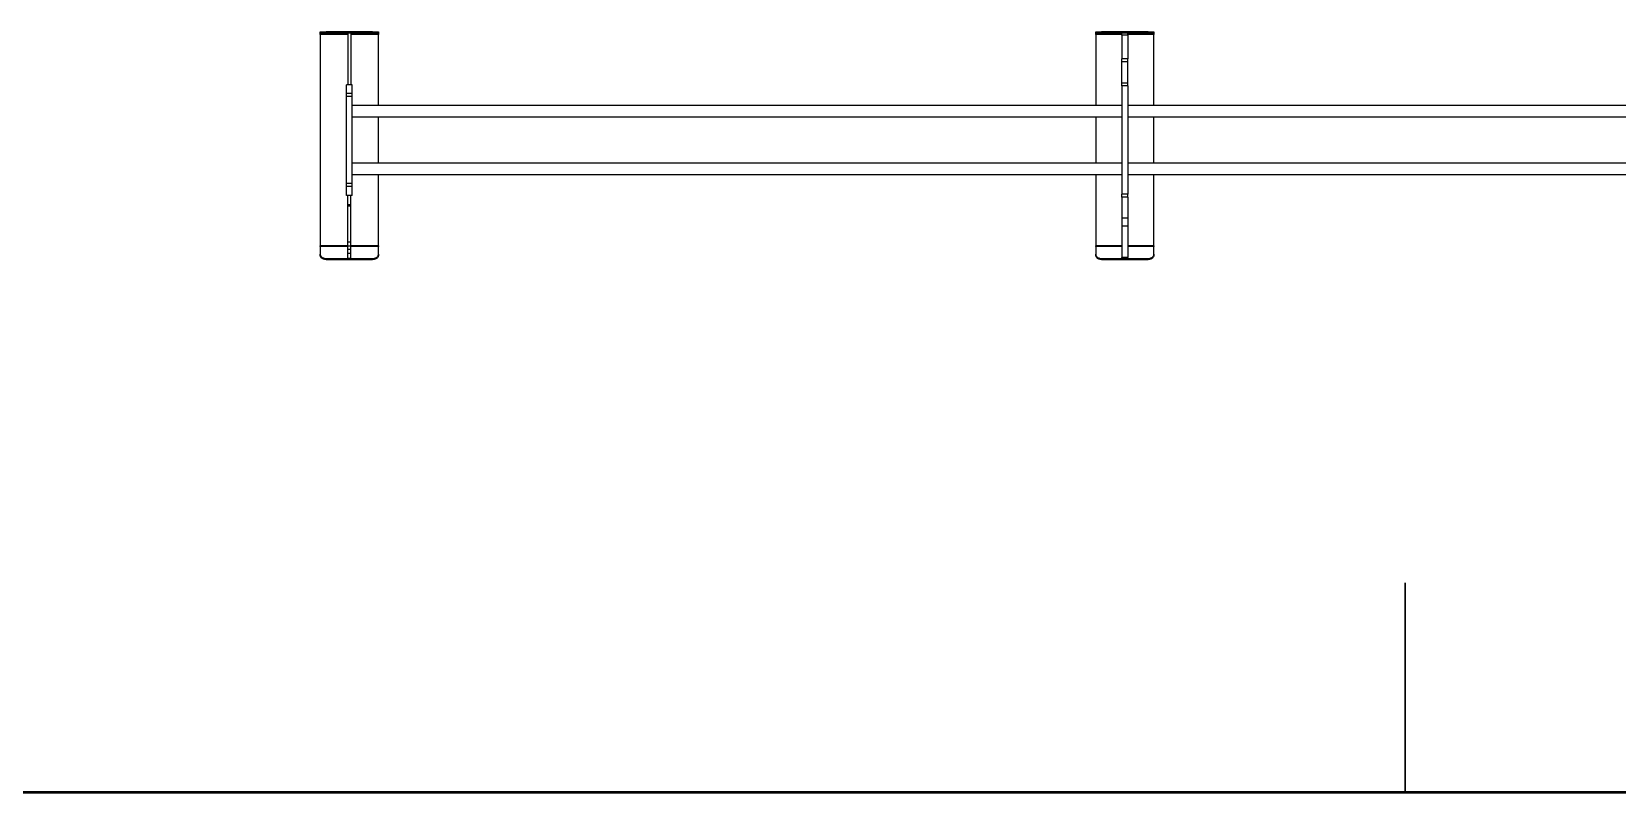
# Model space of a CAD drawing. Header units: inches. Extents: x 0 to 12.1, y 0 to 9.4.
# Drawn here: x 3.041 to 5.88, y 8 to 9.361 of the extents above; entities that cross this region are included whole.
import ezdxf

# ---------------------------------------------------------------- set-up
doc = ezdxf.new("R2010")
doc.units = ezdxf.units.IN
doc.header["$MEASUREMENT"] = 0

msp = doc.modelspace()

# ---------------------------------------------------------------- linework, layer by layer
at = {"color": 7, "linetype": 'Continuous', "lineweight": 25}
for p, q in [((3.5576, 9.3588), (3.5576, 9.3615)), ((3.5576, 9.3615), (3.568, 9.3615)), ((3.568, 9.3588), (3.5576, 9.3588)), ((3.5576, 9.3567), (3.5576, 9.3588)), ((3.5576, 9.3567), (3.5576, 8.9783)), ((3.607, 9.3567), (3.5576, 9.3567)), ((3.568, 9.3615), (3.568, 9.3588)), ((3.6513, 9.3615), (3.568, 9.3615)), ((3.6513, 9.3588), (3.568, 9.3588)), ((3.607, 9.3588), (3.607, 9.2665)), ((3.6122, 9.3588), (3.607, 9.3588)), ((3.6122, 9.3588), (3.6122, 9.2665)), ((3.6617, 9.3567), (3.6122, 9.3567)), ((3.6513, 9.3588), (3.6513, 9.3615)), ((3.6513, 9.3615), (3.6617, 9.3615)), ((3.6617, 9.3588), (3.6513, 9.3588)), ((3.6617, 9.3615), (3.6617, 9.3588)), ((3.6617, 9.3588), (3.6617, 9.3567)), ((3.6617, 9.2295), (3.6617, 9.3567)), ((4.9461, 9.3588), (4.9461, 9.3615)), ((4.9461, 9.3615), (4.9565, 9.3615)), ((4.9565, 9.3588), (4.9461, 9.3588)), ((4.9461, 9.3567), (4.9461, 9.3588)), ((4.9461, 9.3567), (4.9461, 9.2295)), ((4.993, 9.3567), (4.9461, 9.3567)), ((4.9565, 9.3615), (4.9565, 9.3588)), ((5.0398, 9.3615), (4.9565, 9.3615)), ((5.0398, 9.3588), (4.9565, 9.3588)), ((4.993, 9.3555), (4.993, 9.3588)), ((5.0034, 9.3555), (4.993, 9.3555)), ((4.993, 9.3555), (4.993, 9.313)), ((5.0034, 9.3555), (5.0034, 9.3588)), ((5.0503, 9.3567), (5.0034, 9.3567)), ((5.0034, 9.3555), (5.0034, 9.313)), ((5.0398, 9.3588), (5.0398, 9.3615)), ((5.0398, 9.3615), (5.0503, 9.3615)), ((5.0503, 9.3588), (5.0398, 9.3588)), ((5.0503, 9.3615), (5.0503, 9.3588)), ((5.0503, 9.3588), (5.0503, 9.3567)), ((5.0503, 9.2295), (5.0503, 9.3567)), ((5.0034, 9.313), (4.993, 9.313)), ((4.993, 9.3075), (4.993, 9.313)), ((5.0034, 9.3075), (4.993, 9.3075)), ((4.993, 9.2696), (4.993, 9.3075)), ((5.0034, 9.3075), (5.0034, 9.313)), ((5.0034, 9.2696), (5.0034, 9.3075)), ((3.6148, 9.2665), (3.6044, 9.2665)), ((3.6044, 9.2507), (3.6044, 9.2665)), ((3.6122, 9.2665), (3.607, 9.2665)), ((3.6148, 9.2507), (3.6148, 9.2665)), ((5.0034, 9.2696), (4.993, 9.2696)), ((4.993, 9.2645), (4.993, 9.2696)), ((5.0034, 9.2645), (4.993, 9.2645)), ((4.993, 9.2645), (4.993, 9.0705)), ((5.0034, 9.2645), (5.0034, 9.2696)), ((5.0034, 9.2645), (5.0034, 9.0705)), ((3.6148, 9.2507), (3.6044, 9.2507)), ((3.6044, 9.2455), (3.6044, 9.2507)), ((3.6148, 9.2455), (3.6044, 9.2455)), ((3.6044, 9.0895), (3.6044, 9.2455)), ((3.6148, 9.2455), (3.6148, 9.2507)), ((3.6148, 9.0895), (3.6148, 9.2455)), ((4.993, 9.2295), (3.6148, 9.2295)), ((5.9966, 9.2295), (5.0034, 9.2295)), ((4.993, 9.2087), (3.6148, 9.2087)), ((3.6617, 9.1263), (3.6617, 9.2087)), ((4.9461, 9.2087), (4.9461, 9.1263)), ((5.9966, 9.2087), (5.0034, 9.2087)), ((5.0503, 9.1263), (5.0503, 9.2087)), ((4.993, 9.1263), (3.6148, 9.1263)), ((5.9966, 9.1263), (5.0034, 9.1263)), ((3.6148, 9.0895), (3.6044, 9.0895)), ((3.6044, 9.0843), (3.6044, 9.0895)), ((4.993, 9.1055), (3.6148, 9.1055)), ((3.6148, 9.0843), (3.6148, 9.0895)), ((3.6617, 8.9783), (3.6617, 9.1055)), ((4.9461, 9.1055), (4.9461, 8.9783)), ((5.9966, 9.1055), (5.0034, 9.1055)), ((5.0503, 8.9783), (5.0503, 9.1055)), ((3.6148, 9.0843), (3.6044, 9.0843)), ((3.6044, 9.0685), (3.6044, 9.0843)), ((3.6148, 9.0685), (3.6044, 9.0685)), ((3.6122, 9.0685), (3.607, 9.0685)), ((3.607, 9.0513), (3.607, 9.0685)), ((3.6122, 9.0513), (3.6122, 9.0685)), ((3.6148, 9.0685), (3.6148, 9.0843)), ((5.0034, 9.0705), (4.993, 9.0705)), ((4.993, 9.0654), (4.993, 9.0705)), ((5.0034, 9.0654), (4.993, 9.0654)), ((4.993, 9.0654), (4.993, 9.0275)), ((5.0034, 9.0654), (5.0034, 9.0705)), ((5.0034, 9.0654), (5.0034, 9.0275)), ((3.6122, 9.0513), (3.607, 9.0513)), ((3.607, 9.0496), (3.607, 9.0513)), ((3.607, 9.0496), (3.6122, 9.0496)), ((3.607, 8.9849), (3.607, 9.0496)), ((3.6122, 9.0496), (3.6122, 9.0513)), ((3.6122, 8.9849), (3.6122, 9.0496)), ((5.0034, 9.0275), (4.993, 9.0275)), ((4.993, 9.0275), (4.993, 9.0136)), ((5.0034, 9.0136), (4.993, 9.0136)), ((4.993, 9.0136), (4.993, 8.9573)), ((5.0034, 9.0275), (5.0034, 9.0136)), ((5.0034, 9.0136), (5.0034, 8.9573)), ((3.5576, 8.9768), (3.5576, 8.9783)), ((3.607, 8.9783), (3.5576, 8.9783)), ((3.5576, 8.9768), (3.5576, 8.963)), ((3.607, 8.9768), (3.5576, 8.9768)), ((3.6122, 8.9849), (3.607, 8.9849)), ((3.607, 8.9774), (3.607, 8.9849)), ((3.6122, 8.9774), (3.607, 8.9774)), ((3.607, 8.9718), (3.607, 8.9774)), ((3.6122, 8.9774), (3.6122, 8.9849)), ((3.6617, 8.9783), (3.6122, 8.9783)), ((3.6122, 8.9718), (3.6122, 8.9774)), ((3.6617, 8.9768), (3.6122, 8.9768)), ((3.6617, 8.9783), (3.6617, 8.9768)), ((3.6617, 8.963), (3.6617, 8.9768)), ((4.9461, 8.9768), (4.9461, 8.9783)), ((4.993, 8.9783), (4.9461, 8.9783)), ((4.9461, 8.9768), (4.9461, 8.963)), ((4.993, 8.9768), (4.9461, 8.9768)), ((5.0503, 8.9783), (5.0034, 8.9783)), ((5.0503, 8.9768), (5.0034, 8.9768)), ((5.0503, 8.9783), (5.0503, 8.9768)), ((5.0503, 8.963), (5.0503, 8.9768)), ((3.5576, 8.9611), (3.5576, 8.963)), ((3.568, 8.9556), (3.6513, 8.9556)), ((3.568, 8.9556), (3.568, 8.9538)), ((3.568, 8.9538), (3.6513, 8.9538)), ((3.6122, 8.9718), (3.607, 8.9718)), ((3.607, 8.9645), (3.607, 8.9718)), ((3.6122, 8.9645), (3.607, 8.9645)), ((3.607, 8.9556), (3.607, 8.9645)), ((3.6122, 8.9556), (3.607, 8.9556)), ((3.6122, 8.9645), (3.6122, 8.9718)), ((3.6122, 8.9556), (3.6122, 8.9645)), ((3.6513, 8.9538), (3.6513, 8.9556)), ((3.6617, 8.963), (3.6617, 8.9611)), ((4.9461, 8.9611), (4.9461, 8.963)), ((4.9565, 8.9556), (5.0398, 8.9556)), ((4.9565, 8.9556), (4.9565, 8.9538)), ((4.9565, 8.9538), (5.0398, 8.9538)), ((5.0034, 8.9573), (4.993, 8.9573)), ((4.993, 8.9567), (4.993, 8.9573)), ((4.993, 8.9567), (5.0034, 8.9567)), ((5.0034, 8.9567), (5.0034, 8.9573)), ((5.0398, 8.9538), (5.0398, 8.9556)), ((5.0503, 8.963), (5.0503, 8.9611)), ((5.5, 8.375), (5.5, 8)), ((5.5, 8), (5.5, 8.375))]:
    msp.add_line(p, q, dxfattribs=at)
at = {"color": 7, "linetype": 'Continuous', "lineweight": 50}
msp.add_line((0.5, 8), (10.5, 8), dxfattribs=at)
at = {"color": 7, "linetype": 'Continuous', "lineweight": 25, "flags": 128}
for points in [[(3.5576, 8.963), (3.5576, 8.9621), (3.5579, 8.9612), (3.5582, 8.9604), (3.5587, 8.9595), (3.5594, 8.9588), (3.5602, 8.9581), (3.5611, 8.9575), (3.5621, 8.9569), (3.5631, 8.9564), (3.5643, 8.9561), (3.5655, 8.9558), (3.5667, 8.9557), (3.568, 8.9556)], [(3.568, 8.9538), (3.5667, 8.9538), (3.5655, 8.954), (3.5643, 8.9542), (3.5631, 8.9546), (3.5621, 8.9551), (3.5611, 8.9556), (3.5602, 8.9562), (3.5594, 8.9569), (3.5587, 8.9577), (3.5582, 8.9585), (3.5579, 8.9594), (3.5576, 8.9602), (3.5576, 8.9611)], [(3.6513, 8.9556), (3.6526, 8.9557), (3.6538, 8.9558), (3.655, 8.9561), (3.6561, 8.9564), (3.6572, 8.9569), (3.6582, 8.9575), (3.6591, 8.9581), (3.6599, 8.9588), (3.6605, 8.9595), (3.661, 8.9604), (3.6614, 8.9612), (3.6616, 8.9621), (3.6617, 8.963)], [(3.6617, 8.9611), (3.6616, 8.9602), (3.6614, 8.9594), (3.661, 8.9585), (3.6605, 8.9577), (3.6599, 8.9569), (3.6591, 8.9562), (3.6582, 8.9556), (3.6572, 8.9551), (3.6561, 8.9546), (3.655, 8.9542), (3.6538, 8.954), (3.6526, 8.9538), (3.6513, 8.9538)], [(4.9461, 8.963), (4.9462, 8.9621), (4.9464, 8.9612), (4.9468, 8.9604), (4.9473, 8.9595), (4.9479, 8.9588), (4.9487, 8.9581), (4.9496, 8.9575), (4.9506, 8.9569), (4.9517, 8.9564), (4.9528, 8.9561), (4.954, 8.9558), (4.9553, 8.9557), (4.9565, 8.9556)], [(4.9565, 8.9538), (4.9553, 8.9538), (4.954, 8.954), (4.9528, 8.9542), (4.9517, 8.9546), (4.9506, 8.9551), (4.9496, 8.9556), (4.9487, 8.9562), (4.9479, 8.9569), (4.9473, 8.9577), (4.9468, 8.9585), (4.9464, 8.9594), (4.9462, 8.9602), (4.9461, 8.9611)], [(5.0398, 8.9556), (5.0411, 8.9557), (5.0423, 8.9558), (5.0435, 8.9561), (5.0447, 8.9564), (5.0458, 8.9569), (5.0468, 8.9575), (5.0476, 8.9581), (5.0484, 8.9588), (5.0491, 8.9595), (5.0496, 8.9604), (5.05, 8.9612), (5.0502, 8.9621), (5.0503, 8.963)], [(5.0503, 8.9611), (5.0502, 8.9602), (5.05, 8.9594), (5.0496, 8.9585), (5.0491, 8.9577), (5.0484, 8.9569), (5.0476, 8.9562), (5.0468, 8.9556), (5.0458, 8.9551), (5.0447, 8.9546), (5.0435, 8.9542), (5.0423, 8.954), (5.0411, 8.9538), (5.0398, 8.9538)]]:
    msp.add_lwpolyline(points, dxfattribs=at)

doc.saveas('drawing.dxf')
